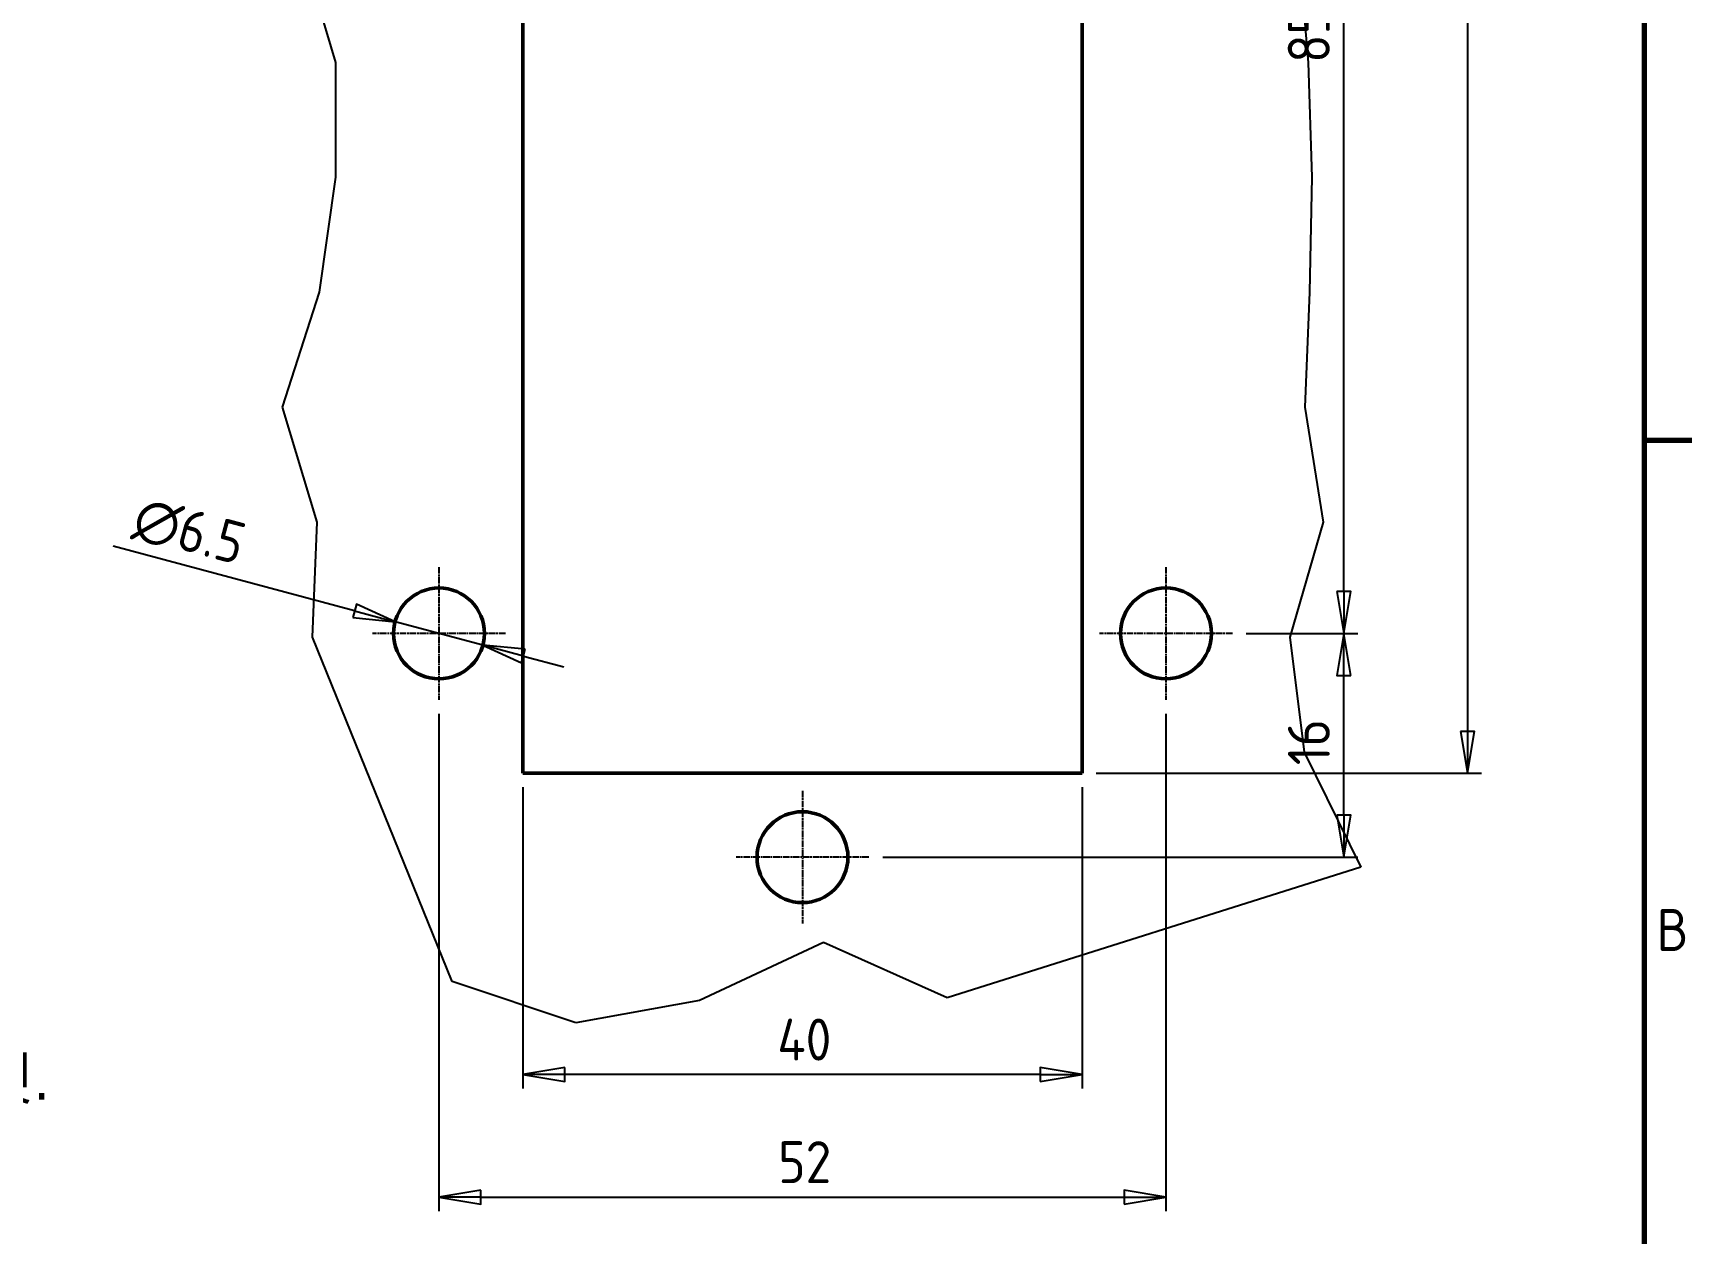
# Model space of a CAD drawing. Header units: millimetres. Extents: x 0 to 1188, y 0 to 840.
# Drawn here: x 937.5 to 1174.8, y 166.5 to 338.2 of the extents above; entities that cross this region are included whole.
import ezdxf

# ---------------------------------------------------------------- set-up
doc = ezdxf.new("R2010")
doc.units = ezdxf.units.MM
doc.header["$LTSCALE"] = 2
doc.linetypes.add('CHAIN', pattern=[0.7087, 0.4724, -0.0591, 0.1181, -0.0591])
doc.layers.get('0').update_dxf_attribs({"lineweight": 25})
for name, color, linetype, lineweight in [('가시적인 것(ISO)', 7, 'Continuous', 50), ('경계(ISO)', 7, 'Continuous', 70), ('기호(ISO)', 7, 'Continuous', 25), ('치수(ISO)', 7, 'Continuous', 25)]:
    doc.layers.add(name, color=color, linetype=linetype, lineweight=lineweight)
doc.layers.add('끊기 선(JIS)', color=1, linetype='Continuous', lineweight=25, true_color=0xff0000)
doc.layers.add('중심 표식(ISO)', color=1, linetype='Continuous', lineweight=25, true_color=0xff0000)
doc.styles.add('ISO Proportional', font='arial.ttf')
doc.styles.add('ISO ProportionalPSTEK', font='isocp.shx')
doc.dimstyles.new('PSTEK', dxfattribs={"dimscale": 2, "dimtxt": 3, "dimasz": 3, "dimexe": 1, "dimexo": 1, "dimgap": 1, "dimtad": 1, "dimrnd": 1e-08, "dimdsep": 46, "dimtxsty": 'ISO ProportionalPSTEK', "dimblk": 'Filled-1', "dimcen": 0.09, "dimdle": 10, "dimclrd": 3, "dimclre": 3, "dimclrt": 1, "dimadec": 1, "dimazin": 2, "dimtfac": 1, "dimtmove": 0, "dimatfit": 3, "dimfxl": 1, "dimtolj": 1, "dimlwd": -1, "dimlwe": -1, "dimarcsym": 0})

# ---------------------------------------------------------------- blocks, each defined once
blk = doc.blocks.new('경계 Default Border')
at = {"layer": '경계(ISO)'}
blk.add_line((584.0000152587891, 140), (587.400016784668, 140), dxfattribs=at)
at = {"layer": '경계(ISO)', "flags": 128}
blk.add_lwpolyline([(10, 10), (10, 410), (584.0000152587891, 410), (584.0000152587891, 10), (10, 10)], dxfattribs=at)
at = {"layer": '경계(ISO)', "color": 1, "true_color": 0xff0000, "insert": (584.8782702028949, 103.4713944559917), "char_height": 3.00000011920929, "attachment_point": 7, "style": 'ISO ProportionalPSTEK'}
blk.add_mtext('B', dxfattribs=at)
blk = doc.blocks.new('주석-판금')
at = {"layer": '기호(ISO)', "color": 7, "insert": (-49.12257015705109, 25.33288512378931), "char_height": 3.00000011920929, "width": 136.2431525577752, "attachment_point": 1, "line_spacing_factor": 0.8636788725852966, "style": 'ISO Proportional'}
blk.add_mtext('\\f굴림|b0|i0;\\H3.0000;1.  일반  모따기 C0.3\\P2.  가공후 CHIPING 및 BROKEN 없을 것.\\P3.  표면조도는 다듬질기호 Ra값을 준수할 것.\\P4.  CLEANING 처리후 납품 할 것.\\P5.  유해한 BURR, 모서리 제거 할 것.\\P6.  후처리:도장 전 전처리: SSPC-SP10\\P - 색상: KCC\\fArial|b0|i0;\\H3.0000; 5Y 7/1\\P\\f굴림|b0|i0;\\H3.0000; - 하도: 액상 Zinc Primer (Min. 20 ㎛)\\P - 중도: 생략\\P - 상도: KCC\\fArial|b0|i0;\\H3.0000; 5Y 7/1 \\f굴림|b0|i0;\\H3.0000;분체 Epoxy Powder (Min. 80 ㎛)\\P - 전체도막두께: Min. 100 ㎛ \\P\\fArial|b0|i0;\\H3.0000;7. 각 용접부 전둘레 용접 할 것', dxfattribs=at)
blk = doc.blocks.new('Filled-1')
at = {"color": 0}
for p, q in [((0, 0), (-1, 0.1666666666666667)), ((-1, 0.1666666666666667), (-1, -0.1666666666666667)), ((-1, 0), (0, 0)), ((-1, -0.1666666666666667), (0, 0))]:
    blk.add_line(p, q, dxfattribs=at)
at = {"color": 0, "flags": 128}
blk.add_lwpolyline([(-1, -0.1666666666666667), (0, 0), (-1, 0.1666666666666667), (-1, -0.1666666666666667)], dxfattribs=at)
at = {"color": 0}
blk.add_solid([(-1, -0.1666666666666667), (0, 0), (-1, 0.1666666666666667), (-1, -0.1666666666666667)], dxfattribs=at)
blk = doc.blocks.new('*D62')
at = {"layer": 'Defpoints', "color": 0, "transparency": 16777216}
for p in [(1109.064683053331, 252.3417463681801), (1125.008243488812, 252.3417463681801), (1057.064683053332, 220.3417463681801)]:
    blk.add_point(p, dxfattribs=at)
at = {"layer": '치수(ISO)', "color": 3, "transparency": 16777216}
for p, q in [((1111.064683053331, 252.3417463681801), (1127.008243488812, 252.3417463681801)), ((1125.008243488812, 226.3417463681801), (1125.008243488812, 246.3417463681801)), ((1059.064683053332, 220.3417463681801), (1127.008243488812, 220.3417463681801))]:
    blk.add_line(p, q, dxfattribs=at)
at = {"layer": '치수(ISO)', "color": 3, "transparency": 16777216, "xscale": 6, "yscale": 6, "zscale": 6}
for p, rotation in [((1125.008243488812, 252.3417463681801), 90), ((1125.008243488812, 220.3417463681801), 270)]:
    blk.add_blockref('Filled-1', p, dxfattribs=dict(at, rotation=rotation))
at = {"layer": '치수(ISO)', "color": 1, "transparency": 16777216, "insert": (1117.008243488812, 233.4929274705423), "char_height": 6, "attachment_point": 1, "rotation": 90, "style": 'ISO ProportionalPSTEK'}
blk.add_mtext('\\A1;16', dxfattribs=at)
blk = doc.blocks.new('*D63')
at = {"layer": 'Defpoints', "color": 0, "transparency": 16777216}
for p in [(1109.064683053331, 422.3417463681801), (1125.008243488812, 422.3417463681801), (1109.064683053331, 252.3417463681801)]:
    blk.add_point(p, dxfattribs=at)
at = {"layer": '치수(ISO)', "color": 3, "transparency": 16777216}
for p, q in [((1111.064683053331, 422.3417463681801), (1127.008243488812, 422.3417463681801)), ((1125.008243488812, 258.3417463681801), (1125.008243488812, 416.3417463681801)), ((1111.064683053331, 252.3417463681801), (1127.008243488812, 252.3417463681801))]:
    blk.add_line(p, q, dxfattribs=at)
at = {"layer": '치수(ISO)', "color": 3, "transparency": 16777216, "xscale": 6, "yscale": 6, "zscale": 6}
for p, rotation in [((1125.008243488812, 422.3417463681801), 90), ((1125.008243488812, 252.3417463681801), 270)]:
    blk.add_blockref('Filled-1', p, dxfattribs=dict(at, rotation=rotation))
at = {"layer": '치수(ISO)', "color": 1, "transparency": 16777216, "insert": (1117.008243488812, 333.9374822994682), "char_height": 6, "attachment_point": 1, "rotation": 90, "style": 'ISO ProportionalPSTEK'}
blk.add_mtext('\\A1;85', dxfattribs=at)
blk = doc.blocks.new('*D66')
at = {"layer": 'Defpoints', "color": 0, "transparency": 16777216}
for p in [(995.5646830533316, 242.8417463681802), (1099.564683053331, 242.8417463681801), (1099.564683053331, 171.7339000966482)]:
    blk.add_point(p, dxfattribs=at)
at = {"layer": '치수(ISO)', "color": 3, "transparency": 16777216}
for p, q in [((995.5646830533316, 240.8417463681802), (995.5646830533316, 169.7339000966482)), ((1099.564683053331, 240.8417463681801), (1099.564683053331, 169.7339000966482)), ((1001.564683053332, 171.7339000966482), (1093.564683053331, 171.7339000966482))]:
    blk.add_line(p, q, dxfattribs=at)
at = {"layer": '치수(ISO)', "color": 3, "transparency": 16777216, "xscale": 6, "yscale": 6, "zscale": 6, "rotation": 180}
blk.add_blockref('Filled-1', (995.5646830533316, 171.7339000966482), dxfattribs=at)
at = {"layer": '치수(ISO)', "color": 3, "transparency": 16777216, "xscale": 6, "yscale": 6, "zscale": 6}
blk.add_blockref('Filled-1', (1099.564683053331, 171.7339000966482), dxfattribs=at)
at = {"layer": '치수(ISO)', "color": 1, "transparency": 16777216, "insert": (1044.084505887977, 179.7350811990104), "char_height": 6, "attachment_point": 1, "style": 'ISO ProportionalPSTEK'}
blk.add_mtext('\\A1;52', dxfattribs=at)
blk = doc.blocks.new('*D67')
at = {"layer": 'Defpoints', "color": 0, "transparency": 16777216}
for p in [(989.2861651824524, 254.0240701613463), (1001.84320092421, 250.6594225750142)]:
    blk.add_point(p, dxfattribs=at)
at = {"layer": '치수(ISO)', "color": 3, "transparency": 16777216}
for p, q in [((983.4906102247178, 255.5769844319611), (948.9355041669666, 264.8359971945053)), ((1001.84320092421, 250.6594225750142), (989.2861651824524, 254.0240701613463)), ((1007.638755881945, 249.1065083043993), (1013.434310839679, 247.5535940337845))]:
    blk.add_line(p, q, dxfattribs=at)
at = {"layer": '치수(ISO)', "color": 3, "transparency": 16777216, "xscale": 6, "yscale": 6, "zscale": 6}
for p, rotation in [((989.2861651824524, 254.0240701613463), 345.0000000000031), ((1001.84320092421, 250.6594225750142), 165.0000000000031)]:
    blk.add_blockref('Filled-1', p, dxfattribs=dict(at, rotation=rotation))
at = {"layer": '치수(ISO)', "color": 1, "transparency": 16777216, "insert": (952.9379081803645, 272.045765714613), "char_height": 6, "attachment_point": 1, "rotation": 345.0000000000031, "style": 'ISO ProportionalPSTEK'}
blk.add_mtext('\\A1;∅6.5', dxfattribs=at)
blk = doc.blocks.new('*D68')
at = {"layer": 'Defpoints', "color": 0, "transparency": 16777216}
for p in [(1087.564683053331, 612.34174636818), (1087.564683053331, 232.3417463681801), (1142.693709173871, 232.34174636818)]:
    blk.add_point(p, dxfattribs=at)
at = {"layer": '치수(ISO)', "color": 3, "transparency": 16777216}
for p, q in [((1089.564683053331, 612.34174636818), (1144.693709173871, 612.34174636818)), ((1142.693709173871, 606.34174636818), (1142.693709173871, 238.34174636818)), ((1089.564683053331, 232.34174636818), (1144.693709173871, 232.34174636818))]:
    blk.add_line(p, q, dxfattribs=at)
at = {"layer": '치수(ISO)', "color": 3, "transparency": 16777216, "xscale": 6, "yscale": 6, "zscale": 6}
for p, rotation in [((1142.693709173871, 612.34174636818), 90), ((1142.693709173871, 232.34174636818), 270)]:
    blk.add_blockref('Filled-1', p, dxfattribs=dict(at, rotation=rotation))
at = {"layer": '치수(ISO)', "color": 1, "transparency": 16777216, "insert": (1134.693709173871, 417.5289011719728), "char_height": 6, "attachment_point": 1, "rotation": 90, "style": 'ISO ProportionalPSTEK'}
blk.add_mtext('\\A1;190', dxfattribs=at)
blk = doc.blocks.new('*D90')
at = {"layer": 'Defpoints', "color": 0, "transparency": 16777216}
for p in [(1007.564683053331, 232.3417463681801), (1087.564683053331, 232.3417463681801), (1007.564683053331, 189.2608067473674)]:
    blk.add_point(p, dxfattribs=at)
at = {"layer": '치수(ISO)', "color": 3, "transparency": 16777216}
for p, q in [((1007.564683053331, 230.3417463681801), (1007.564683053331, 187.2608067473674)), ((1087.564683053331, 230.3417463681801), (1087.564683053331, 187.2608067473674)), ((1081.564683053331, 189.2608067473674), (1013.564683053331, 189.2608067473674))]:
    blk.add_line(p, q, dxfattribs=at)
at = {"layer": '치수(ISO)', "color": 3, "transparency": 16777216, "xscale": 6, "yscale": 6, "zscale": 6, "rotation": 180}
blk.add_blockref('Filled-1', (1007.564683053331, 189.2608067473674), dxfattribs=at)
at = {"layer": '치수(ISO)', "color": 3, "transparency": 16777216, "xscale": 6, "yscale": 6, "zscale": 6}
blk.add_blockref('Filled-1', (1087.564683053331, 189.2608067473674), dxfattribs=at)
at = {"layer": '치수(ISO)', "color": 1, "transparency": 16777216, "insert": (1043.962320848607, 197.2608067473674), "char_height": 6, "attachment_point": 1, "style": 'ISO ProportionalPSTEK'}
blk.add_mtext('\\A1;40', dxfattribs=at)

msp = doc.modelspace()

# ---------------------------------------------------------------- linework, layer by layer
at = {"layer": '가시적인 것(ISO)'}
for p, q in [((1007.564683053331, 232.3417463681801), (1007.564683053331, 612.34174636818)), ((1087.564683053331, 612.34174636818), (1087.564683053331, 232.34174636818)), ((1087.564683053331, 232.3417463681801), (1007.564683053331, 232.3417463681801))]:
    msp.add_line(p, q, dxfattribs=at)
for centre in [(995.5646830533315, 252.3417463681801), (1099.564683053331, 252.3417463681801), (1047.564683053331, 220.3417463681801)]:
    msp.add_circle(centre, 6.5, dxfattribs=at)
at = {"layer": '끊기 선(JIS)'}
for p, q in [((980.8191053409183, 334.0138462689645), (975.9042111852664, 350.4563636716687)), ((1118.532512172816, 350.4563636716687), (1119.890341895586, 334.0138462689645)), ((980.8143516404249, 317.5713288662602), (980.8191053409183, 334.0138462689645)), ((1119.890341895586, 334.0138462689645), (1120.45862518185, 317.5713288662602)), ((978.476395306821, 301.128811463556), (980.8143516404249, 317.5713288662602)), ((1120.45862518185, 317.5713288662602), (1120.111172891237, 301.1288114635559)), ((973.1526829087309, 284.6862940608517), (978.476395306821, 301.128811463556)), ((1120.111172891237, 301.1288114635559), (1119.432258029852, 284.6862940608517)), ((978.1164105330886, 268.2437766581475), (973.1526829087309, 284.6862940608517)), ((1119.432258029852, 284.6862940608517), (1122.041607446174, 268.2437766581474)), ((977.462560637942, 251.8012592554432), (978.1164105330886, 268.2437766581475)), ((1122.041607446174, 268.2437766581474), (1117.311243300586, 251.8012592554431)), ((997.448954169476, 202.5737508349883), (977.462560637942, 251.8012592554432)), ((1117.311243300586, 251.8012592554431), (1119.36138467704, 235.3587418527389)), ((1119.36138467704, 235.3587418527389), (1127.445268443472, 218.9162244500346)), ((1127.445268443472, 218.9162244500346), (1068.251001473728, 200.236658810565)), ((1050.550489647665, 208.1558916780866), (1032.849977821602, 199.8291370318979)), ((1068.251001473728, 200.236658810565), (1050.550489647665, 208.1558916780866)), ((1015.149465995539, 196.6463184742283), (997.448954169476, 202.5737508349883)), ((1032.849977821602, 199.8291370318979), (1015.149465995539, 196.6463184742283))]:
    msp.add_line(p, q, dxfattribs=at)
at = {"layer": '중심 표식(ISO)', "linetype": 'CHAIN'}
for p, q in [((995.5646830533316, 261.8417463681802), (995.5646830533316, 242.8417463681802)), ((1099.564683053331, 261.8417463681801), (1099.564683053331, 242.8417463681801)), ((1005.064683053332, 252.3417463681802), (986.0646830533315, 252.3417463681802)), ((1109.064683053331, 252.3417463681801), (1090.064683053331, 252.3417463681801)), ((1047.564683053331, 229.8417463681801), (1047.564683053331, 210.8417463681801)), ((1057.064683053332, 220.3417463681801), (1038.064683053331, 220.3417463681801))]:
    msp.add_line(p, q, dxfattribs=at)

# ---------------------------------------------------------------- block references
at = {"xscale": 2, "yscale": 2, "zscale": 2}
for name, p in [('경계 Default Border', (0, 0)), ('주석-판금', (885.7292485143392, 158.2875243199119))]:
    msp.add_blockref(name, p, dxfattribs=at)

# ---------------------------------------------------------------- dimensions: what is measured, and where the dimension line sits
at = {"layer": '치수(ISO)', "color": 3, "true_color": 0x00ff00}
for base, p1, p2, angle, override, picture, middle in [((1142.693709173871, 232.34174636818), (1087.564683053331, 612.34174636818), (1087.564683053331, 232.3417463681801), 90, {"dimdec": 2, "dimlfac": 0.5, "dimtp": 0, "dimtm": -0, "dimtdec": 2, "dimtofl": 0, "dimatfit": 1}, '*D68', (1142.693709173871, 422.3417463681801)), ((1125.008243488812, 422.3417463681801), (1109.064683053331, 252.3417463681801), (1109.064683053331, 422.3417463681801), 90, {"dimdec": 2, "dimlfac": 0.5, "dimblk1": 'Filled-1', "dimblk2": 'Filled-1', "dimsah": 1, "dimtp": 0, "dimtm": -0, "dimtdec": 2, "dimtofl": 0, "dimatfit": 1}, '*D63', (1125.008243488812, 337.3617463681801)), ((1125.008243488812, 252.3417463681801), (1057.064683053332, 220.3417463681801), (1109.064683053331, 252.3417463681801), 90, {"dimdec": 2, "dimlfac": 0.5, "dimblk2": 'Filled-1', "dimsah": 1, "dimtp": 0, "dimtm": -0, "dimtdec": 2, "dimtofl": 0, "dimatfit": 1}, '*D62', (1125.008243488812, 236.3417463681801)), ((1099.564683053331, 171.7339000966482), (995.5646830533316, 242.8417463681802), (1099.564683053331, 242.8417463681801), 180, {"dimdec": 2, "dimlfac": 0.5, "dimtp": 0, "dimtm": -0, "dimtdec": 2, "dimtofl": 0, "dimatfit": 1}, '*D66', (1047.564683053331, 171.7339000966482)), ((1007.564683053331, 189.2608067473674), (1087.564683053331, 232.3417463681801), (1007.564683053331, 232.3417463681801), 180, {"dimdec": 2, "dimlfac": 0.5, "dimtp": 0, "dimtm": -0, "dimtdec": 2, "dimtofl": 0, "dimatfit": 1}, '*D90', (1047.564683053331, 189.2608067473674))]:
    dim = msp.add_linear_dim(base=base, p1=p1, p2=p2, angle=angle, dimstyle='PSTEK', override=override, dxfattribs=at)
    dim.commit()
    dim.dimension.update_dxf_attribs({"geometry": picture, "text_midpoint": middle, "dimtype": 160})
dim = msp.add_diameter_dim_2p(p1=(1001.84320092421, 250.6594225750142), p2=(989.2861651824524, 254.0240701613463), dimstyle='PSTEK', override={"dimdec": 2, "dimlfac": 0.4999999999999956, "dimtp": 0, "dimtm": -0, "dimtdec": 2, "dimatfit": 2}, dxfattribs=at)
dim.commit()
dim.dimension.update_dxf_attribs({"geometry": '*D67', "text_midpoint": (957.652273894188, 262.5003457854888), "dimtype": 163})

doc.saveas('drawing.dxf')
